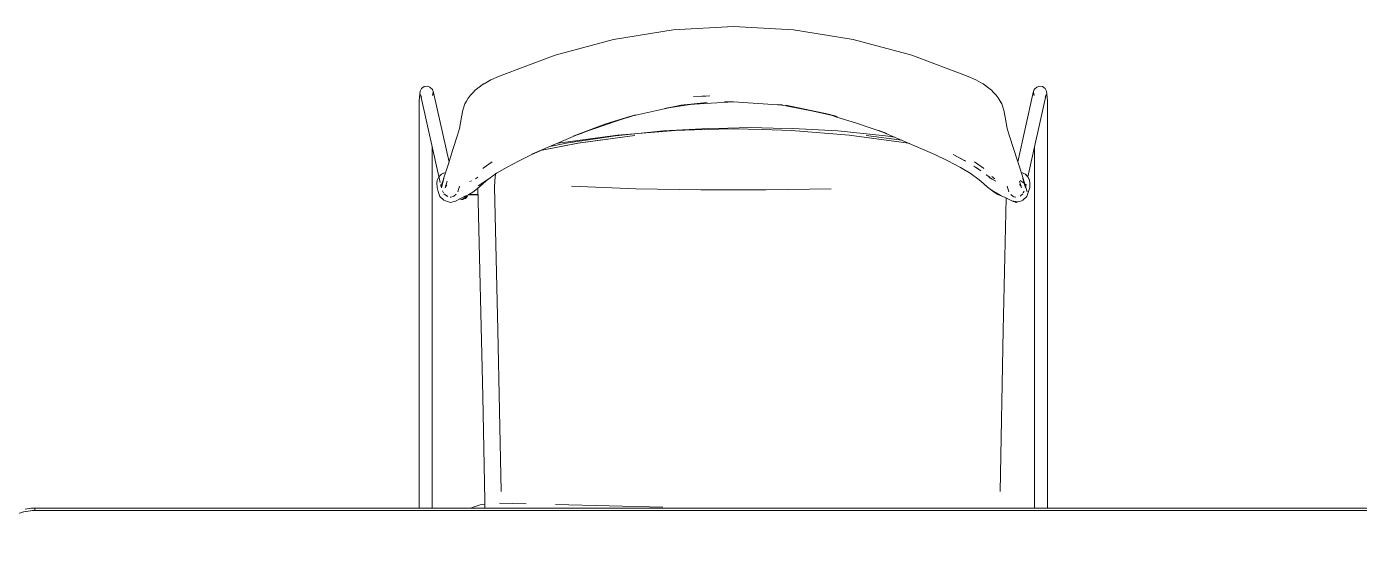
# Model space of a CAD drawing. Header units: millimetres. Extents: x 79795 to 317870, y -36033 to 97293.
# Drawn here: x 221807 to 222911, y 26517 to 26956 of the extents above; entities that cross this region are included whole.
import ezdxf

# ---------------------------------------------------------------- set-up
doc = ezdxf.new("R2010")
doc.units = ezdxf.units.MM
doc.header["$MEASUREMENT"] = 0
doc.layers.add('G-IMPT', color=8, linetype='CONTINUOUS', lineweight=9)
doc.layers.add('I-FURN', color=8, linetype='CONTINUOUS', lineweight=9)

msp = doc.modelspace()

# ---------------------------------------------------------------- linework, layer by layer
at = {"layer": 'G-IMPT'}
for p, q in [((222292.9, 26945.3), (222244.5, 26932.3)), ((222292.9, 26945.3), (222342.3, 26953.4)), ((222392.2, 26956), (222342.3, 26953.4)), ((222392.2, 26956), (222442.1, 26953.4)), ((222491.5, 26945.3), (222442.1, 26953.4)), ((222540, 26932.3), (222491.5, 26945.3)), ((222244.5, 26932.3), (222197.6, 26914.7)), ((222540, 26932.3), (222586.7, 26914.8)), ((222197.6, 26914.7), (222191.3, 26911.8)), ((222586.7, 26914.8), (222593.2, 26911.8)), ((222132.3, 26900), (222132.6, 26902.5)), ((222132.6, 26902.5), (222133.8, 26904.8)), ((222133.8, 26904.8), (222136, 26906.3)), ((222138.7, 26906.7), (222136, 26906.3)), ((222138.7, 26906.7), (222140.8, 26905.9)), ((222141.1, 26905.6), (222140.8, 26905.9)), ((222141.1, 26905.6), (222142.9, 26903.9)), ((222142.9, 26903.9), (222142.6, 26904.1)), ((222143.7, 26901.3), (222142.9, 26903.9)), ((222143, 26899), (222143.5, 26901.6)), ((222143.2, 26899.3), (222143.5, 26901.6)), ((222143.7, 26901.3), (222156.6, 26843.8)), ((222174.3, 26899.1), (222176.5, 26901.5)), ((222176.5, 26901.5), (222178.4, 26903.4)), ((222180.5, 26905.1), (222178.4, 26903.4)), ((222185.3, 26908.5), (222180.5, 26905.1)), ((222185.3, 26908.5), (222185.7, 26908.7)), ((222191.3, 26911.8), (222185.7, 26908.7)), ((222598.8, 26908.7), (222593.2, 26911.8)), ((222598.8, 26908.7), (222599.1, 26908.5)), ((222604, 26905.1), (222599.1, 26908.5)), ((222604, 26905.1), (222606, 26903.4)), ((222607.9, 26901.5), (222606, 26903.4)), ((222607.9, 26901.5), (222608.4, 26901)), ((222610.1, 26899.1), (222608.4, 26901)), ((222627.8, 26844), (222640.7, 26901.3)), ((222640.7, 26901.3), (222641.5, 26903.9)), ((222641.4, 26899), (222641, 26901.6)), ((222641.3, 26899.3), (222641, 26901.6)), ((222641.5, 26903.9), (222641.8, 26904.1)), ((222643.7, 26905.9), (222641.8, 26904.1)), ((222643.7, 26905.9), (222645.8, 26906.7)), ((222648.5, 26906.3), (222645.8, 26906.7)), ((222650.6, 26904.8), (222648.5, 26906.3)), ((222651.8, 26902.5), (222650.6, 26904.8)), ((222651.8, 26902.5), (222652.1, 26900)), ((222131.9, 26887.6), (222132, 26894.8)), ((222132, 26894.8), (222132.3, 26900)), ((222149.3, 26826.8), (222132.9, 26899.8)), ((222132.9, 26899.8), (222133.9, 26897.6)), ((222133.7, 26897.8), (222133.9, 26897.6)), ((222169.8, 26891.9), (222168, 26886.9)), ((222169.8, 26891.9), (222171, 26894.2)), ((222172.6, 26896.7), (222171, 26894.2)), ((222172.8, 26897.1), (222172.6, 26896.7)), ((222172.8, 26897.1), (222174.3, 26899.1)), ((222348.8, 26890.8), (222306.3, 26881.5)), ((222335.1, 26888.3), (222349.2, 26890.4)), ((222348.8, 26890.8), (222370.5, 26893.2)), ((222348.8, 26890.8), (222360.2, 26892)), ((222349.2, 26890.4), (222360.2, 26892)), ((222392.2, 26893.8), (222355.3, 26891.5)), ((222355.3, 26891.5), (222360.2, 26892)), ((222359.1, 26898), (222372.7, 26898.7)), ((222369.3, 26898.5), (222359.1, 26898)), ((222370.5, 26893.2), (222360.2, 26892)), ((222392.2, 26893.8), (222384.8, 26893.6)), ((222392.2, 26893.7), (222384.8, 26893.6)), ((222429.2, 26891.3), (222392.2, 26893.7)), ((222429.2, 26891.5), (222435.6, 26890.4)), ((222429.2, 26891.5), (222432.7, 26891.1)), ((222429.2, 26891.3), (222433.3, 26891)), ((222478.1, 26881.5), (222435.6, 26890.8)), ((222471.1, 26883.4), (222435.6, 26890.8)), ((222435.6, 26890.4), (222471.1, 26883.4)), ((222611.6, 26897.1), (222610.1, 26899.1)), ((222614.1, 26892.9), (222611.6, 26897.1)), ((222611.6, 26897.1), (222611.9, 26896.7)), ((222611.6, 26897.1), (222614.6, 26891.9)), ((222611.9, 26896.7), (222613.4, 26894.2)), ((222613.4, 26894.2), (222614.6, 26891.9)), ((222614.1, 26892.9), (222614.6, 26891.9)), ((222616.4, 26886.9), (222614.6, 26891.9)), ((222651.5, 26899.8), (222636.2, 26831.6)), ((222651.5, 26899.8), (222650.5, 26897.6)), ((222650.5, 26897.6), (222650.7, 26897.8)), ((222652.1, 26900), (222652.4, 26894.8)), ((222652.4, 26894.8), (222652.6, 26887.6)), ((222131.9, 26887.6), (222131.8, 26881.4)), ((222131.8, 26557), (222131.8, 26881.4)), ((222166.9, 26880.9), (222165.3, 26871.7)), ((222166.9, 26880.9), (222168, 26886.9)), ((222265.2, 26867.4), (222306.3, 26881.5)), ((222306.3, 26881.5), (222286.6, 26875.4)), ((222286.6, 26875.4), (222306.3, 26881.3)), ((222306.3, 26881.5), (222311.5, 26882.9)), ((222311.5, 26882.9), (222306.3, 26881.3)), ((222335.1, 26888.3), (222342.2, 26889.6)), ((222478.1, 26881.5), (222471.1, 26883.4)), ((222471.1, 26883.4), (222478, 26881.1)), ((222494.2, 26875.9), (222478, 26881.1)), ((222617.5, 26880.9), (222616.4, 26886.9)), ((222619.1, 26871.7), (222617.5, 26880.9)), ((222652.6, 26881.4), (222652.6, 26887.6)), ((222652.6, 26557.1), (222652.6, 26881.4)), ((222165.3, 26871.7), (222163.6, 26866)), ((222265.2, 26867.4), (222286.6, 26875.4)), ((222265.2, 26867.3), (222286.6, 26875.4)), ((222294.5, 26865.5), (222334.2, 26869.6)), ((222344.1, 26869.9), (222296.3, 26866)), ((222334.2, 26869.6), (222371.3, 26871.7)), ((222344.1, 26869.9), (222368.1, 26870.8)), ((222368.1, 26870.8), (222392.2, 26871.2)), ((222371.3, 26871.7), (222387.6, 26872)), ((222387.6, 26872), (222406.4, 26872.4)), ((222392.2, 26871.2), (222416.3, 26870.8)), ((222425.3, 26872), (222406.4, 26872.4)), ((222440.3, 26869.9), (222416.3, 26870.8)), ((222425.3, 26872), (222441.6, 26871.7)), ((222488.2, 26866), (222440.3, 26869.9)), ((222478.7, 26869.6), (222441.6, 26871.7)), ((222478.7, 26869.6), (222518.4, 26865.5)), ((222494.2, 26875.9), (222519.3, 26867.4)), ((222519.3, 26867.4), (222512.8, 26870)), ((222559.2, 26850.1), (222512.8, 26870)), ((222619.1, 26871.7), (222620.8, 26866)), ((222159.8, 26854.1), (222163.6, 26866)), ((222265.2, 26867.4), (222225.2, 26850.2)), ((222263.5, 26859.4), (222233.7, 26853.7)), ((222233.7, 26853.7), (222263.4, 26859.4)), ((222255.3, 26859.6), (222240.2, 26856.7)), ((222249, 26859.7), (222245.8, 26859.1)), ((222296.3, 26866), (222249, 26859.7)), ((222255.3, 26859.6), (222294.5, 26865.5)), ((222259.4, 26865.2), (222265.2, 26867.4)), ((222259.4, 26865.2), (222265.2, 26867.3)), ((222310.7, 26865.9), (222263.4, 26859.4)), ((222263.5, 26859.4), (222310.7, 26865.9)), ((222488.2, 26866), (222535.5, 26859.7)), ((222531.9, 26861.8), (222502.2, 26865.9)), ((222531.9, 26861.8), (222502.2, 26865.9)), ((222526, 26864.3), (222518.4, 26865.5)), ((222535.5, 26859.7), (222538.1, 26859.2)), ((222620.8, 26866), (222624.7, 26854.1)), ((222142.7, 26557), (222142.7, 26856.3)), ((222155.9, 26841.6), (222159.8, 26854.1)), ((222214.6, 26844.8), (222225.2, 26850.1)), ((222234.5, 26854.3), (222225.2, 26850.2)), ((222234.5, 26854.3), (222225.2, 26850.1)), ((222559.2, 26850.1), (222569.8, 26844.8)), ((222584.6, 26844.6), (222574.3, 26850.1)), ((222574.3, 26850.1), (222583.7, 26845.1)), ((222624.7, 26854.1), (222631.4, 26832.9)), ((222641.8, 26856.3), (222641.8, 26557)), ((222152.7, 26834.9), (222150.3, 26833.7)), ((222152.8, 26834.9), (222150.3, 26833.7)), ((222150.5, 26833.8), (222152.8, 26834.9)), ((222152.1, 26829.9), (222155.9, 26841.6)), ((222152.7, 26834.9), (222152.8, 26834.9)), ((222184.5, 26838.4), (222185, 26838.8)), ((222185, 26838.8), (222192.3, 26844)), ((222204.2, 26839.4), (222195.2, 26834)), ((222214.6, 26844.8), (222204.2, 26839.4)), ((222569.8, 26844.8), (222580.3, 26839.4)), ((222589.2, 26834), (222580.3, 26839.4)), ((222584.6, 26844.6), (222583.7, 26845.1)), ((222597.4, 26836.6), (222591.5, 26840.5)), ((222591.5, 26840.5), (222593.4, 26839.3)), ((222592.1, 26844), (222599.4, 26838.8)), ((222597.4, 26836.6), (222593.4, 26839.3)), ((222599.9, 26838.4), (222599.4, 26838.8)), ((222631.7, 26834.9), (222631.6, 26834.9)), ((222631.7, 26834.9), (222634, 26833.8)), ((222146.7, 26828.4), (222146.4, 26826.7)), ((222146.7, 26822.6), (222146.4, 26826.7)), ((222146.7, 26828.4), (222146.8, 26828.7)), ((222146.8, 26828.7), (222148.2, 26831.6)), ((222148.4, 26831.8), (222148.2, 26831.6)), ((222148.4, 26831.8), (222150.3, 26833.7)), ((222151.2, 26827), (222149.7, 26823.8)), ((222151, 26825.9), (222149.7, 26823.8)), ((222150.1, 26823.4), (222149.7, 26825.3)), ((222150.5, 26833.8), (222150.3, 26833.7)), ((222150.3, 26822.4), (222152.3, 26830.5)), ((222152.1, 26829.9), (222150.3, 26822.4)), ((222150.4, 26824.7), (222152.3, 26830.5)), ((222151.2, 26827), (222150.4, 26824.7)), ((222153.5, 26822.4), (222155, 26827.9)), ((222153.5, 26822.4), (222154.4, 26824.5)), ((222154.7, 26824.8), (222153.7, 26823.7)), ((222153.7, 26823.7), (222154.4, 26824.5)), ((222154.7, 26824.8), (222154, 26824.2)), ((222163.9, 26819.1), (222165.2, 26823.9)), ((222175.3, 26828.3), (222173.9, 26827.7)), ((222178.5, 26830), (222180.1, 26831)), ((222180.6, 26831.4), (222180.1, 26831)), ((222180.8, 26824), (222189.1, 26829.6)), ((222180.8, 26824), (222188.6, 26829.1)), ((222184.9, 26826), (222181.7, 26823.1)), ((222184.9, 26826), (222189.1, 26829.6)), ((222188.6, 26829.1), (222195.9, 26834.5)), ((222194.8, 26831.7), (222194.3, 26823.3)), ((222195.4, 26834.6), (222194.8, 26831.7)), ((222195.9, 26834.5), (222195.2, 26834)), ((222258.1, 26823.8), (222311.3, 26821.7)), ((222595.8, 26829.1), (222588.5, 26834.5)), ((222589.2, 26834), (222588.5, 26834.5)), ((222595.8, 26829.1), (222599.6, 26826)), ((222602.8, 26823.1), (222599.6, 26826)), ((222602.2, 26833), (222601.7, 26833.3)), ((222604.7, 26831.3), (222601.7, 26833.3)), ((222602.2, 26833), (222604.7, 26831.3)), ((222606.6, 26829.7), (222603.8, 26831.4)), ((222604.4, 26831), (222603.8, 26831.4)), ((222606.6, 26829.7), (222604.4, 26831)), ((222606.6, 26829.7), (222606, 26830)), ((222609.8, 26828), (222606, 26830)), ((222608.9, 26829.8), (222606.5, 26831.9)), ((222606.6, 26829.7), (222609.8, 26828)), ((222620.6, 26819), (222619.2, 26823.9)), ((222630.8, 26823.7), (222629.3, 26825.2)), ((222629.3, 26825.2), (222630.4, 26824.3)), ((222631, 26822.5), (222629.4, 26827.9)), ((222629.8, 26828.5), (222631.6, 26827.5)), ((222630.8, 26823.7), (222629.8, 26824.9)), ((222631, 26822.5), (222629.8, 26824.9)), ((222634, 26824.7), (222631.4, 26832.9)), ((222633.5, 26825.9), (222631.6, 26827.5)), ((222634.2, 26822.4), (222632.1, 26830.5)), ((222632.1, 26830.5), (222632.4, 26829.2)), ((222634.2, 26822.4), (222632.4, 26829.2)), ((222634.8, 26823.8), (222633.2, 26827)), ((222635.6, 26819.1), (222633.2, 26827)), ((222634.8, 26823.8), (222633.5, 26825.9)), ((222634, 26833.8), (222634.2, 26833.7)), ((222635.6, 26819.1), (222634, 26824.7)), ((222636.2, 26831.6), (222634.2, 26833.7)), ((222634.4, 26833.4), (222636.1, 26831.8)), ((222634.4, 26833.4), (222636.2, 26831.6)), ((222634.8, 26825.4), (222634.4, 26823.4)), ((222637.7, 26828.4), (222636.1, 26831.8)), ((222636.1, 26831.8), (222637.7, 26828.7)), ((222636.1, 26831.8), (222636.2, 26831.6)), ((222637.7, 26828.4), (222636.2, 26831.6)), ((222637.7, 26828.4), (222637.7, 26828.7)), ((222637.7, 26828.4), (222638, 26826.7)), ((222637.8, 26822.6), (222637.9, 26825.4)), ((222637.9, 26825.4), (222638, 26826.7)), ((222146.7, 26822.6), (222147.6, 26819.4)), ((222149, 26815.2), (222147.6, 26819.4)), ((222149, 26815.2), (222152.2, 26812.1)), ((222151.3, 26819.9), (222152.1, 26818.2)), ((222151.6, 26819.4), (222152.1, 26818.2)), ((222155, 26815.4), (222152.4, 26817.6)), ((222154, 26816.4), (222155.6, 26815.2)), ((222154, 26816.4), (222154.5, 26816)), ((222155.6, 26815.2), (222154.5, 26816)), ((222157.5, 26814.7), (222158.1, 26814.8)), ((222160.1, 26815.2), (222158.1, 26814.8)), ((222160.7, 26815.5), (222160.1, 26815.2)), ((222160.7, 26815.5), (222162.5, 26817.1)), ((222161.9, 26811.3), (222170.3, 26815.7)), ((222173.1, 26816.9), (222168.3, 26814.7)), ((222168.3, 26814.7), (222170.3, 26815.7)), ((222180.8, 26816.4), (222172.8, 26816.7)), ((222173.1, 26816.9), (222176.2, 26818.8)), ((222173.5, 26817.1), (222180.8, 26816.8)), ((222173.5, 26817.1), (222180.8, 26816.8)), ((222176.2, 26818.8), (222181.7, 26823.1)), ((222180.6, 26822.8), (222184.5, 26649.8)), ((222194.3, 26823.3), (222197, 26704.5)), ((222365.2, 26820.7), (222311.3, 26821.7)), ((222365.2, 26820.7), (222419.3, 26820.7)), ((222473.2, 26821.7), (222419.3, 26820.7)), ((222608.2, 26818.8), (222602.8, 26823.1)), ((222609.5, 26818.6), (222605.8, 26820.9)), ((222605.8, 26820.9), (222614.1, 26816.1)), ((222611.3, 26816.9), (222608.2, 26818.8)), ((222609.5, 26818.6), (222614.1, 26816.1)), ((222611.3, 26816.9), (222617.4, 26814.4)), ((222618.4, 26813.9), (222615.9, 26704.5)), ((222623.4, 26811.4), (222617.4, 26814.4)), ((222623.8, 26815.5), (222622.2, 26817)), ((222623.8, 26815.5), (222624.7, 26815)), ((222626.3, 26814.8), (222624.7, 26815)), ((222629.8, 26815.6), (222632.1, 26817.6)), ((222632.2, 26812.1), (222635.4, 26815.2)), ((222632.4, 26818.2), (222633.1, 26819.8)), ((222632.8, 26819.4), (222632.4, 26818.2)), ((222636.8, 26819.4), (222635.4, 26815.2)), ((222636.8, 26819.4), (222637.8, 26822.6)), ((222152.2, 26812.1), (222153.6, 26811.6)), ((222153.6, 26811.6), (222157.8, 26810.4)), ((222161.9, 26811.3), (222157.8, 26810.4)), ((222626.6, 26810.4), (222623, 26811.7)), ((222628, 26810.9), (222623, 26811.7)), ((222628, 26810.9), (222623.4, 26811.4)), ((222626.6, 26810.4), (222630.9, 26811.6)), ((222630.9, 26811.6), (222632.2, 26812.1)), ((222199.7, 26570.8), (222197, 26704.5)), ((222615.9, 26704.5), (222613.2, 26570.8)), ((222186.3, 26563.3), (222184.5, 26649.8)), ((222182.3, 26559.9), (222176.7, 26558)), ((222186.4, 26560.4), (222182.3, 26559.9)), ((222186.4, 26557), (222186.3, 26563.3)), ((222198.3, 26561.1), (222220.5, 26560.6)), ((222244.8, 26560.1), (222333.7, 26558)), ((223733.5, 26557.1), (221813.5, 26557.1)), ((221813.5, 26555.1), (221813.5, 26557.1)), ((221813.5, 26557.1), (221813.5, 26555.1)), ((222176.7, 26558), (222174.6, 26557.1))]:
    msp.add_line(p, q, dxfattribs=at)
at = {"layer": 'G-IMPT', "flags": 128}
for points in [[(221813.5, 26557.1), (221811.9, 26557.1), (221810.3, 26557), (221808.7, 26556.8), (221807.1, 26556.6), (221805.5, 26556.3)], [(223733.5, 26557.1), (223253.5, 26557.1), (222773.5, 26557.1), (222293.5, 26557.1), (221813.5, 26557.1)], [(221813.5, 26557.1), (222293.5, 26557.1), (222773.5, 26557.1), (223253.5, 26557.1), (223733.5, 26557.1)], [(221813.5, 26555.1), (222293.5, 26555.1), (222773.5, 26555.1), (223253.5, 26555.1), (223733.5, 26555.1)], [(223733.5, 26555.1), (223253.5, 26555.1), (222773.5, 26555.1), (222293.5, 26555.1), (221813.5, 26555.1)]]:
    msp.add_lwpolyline(points, dxfattribs=at)
at = {"layer": 'G-IMPT'}
msp.add_arc((221813.5, 26517.1), 40, 90, 96.2369, dxfattribs=at)
msp.add_arc((221813.5, 26517.1), 40, 90, 96.2369, dxfattribs=at)
msp.add_arc((221813.5, 26517.1), 40, 90, 96.2369, dxfattribs=at)
msp.add_arc((221813.5, 26517.1), 40, 90, 96.2369, dxfattribs=at)
msp.add_open_spline([(221775.5, 26517.1), (221775.5, 26522.1), (221777.5, 26532), (221785.9, 26544.7), (221798.6, 26553.1), (221808.5, 26555.1), (221813.5, 26555.1)], degree=3, dxfattribs=at)
msp.add_open_spline([(221813.5, 26555.1), (221810.9, 26555.1), (221805.8, 26554.6), (221800, 26552.8), (221795.6, 26550.7), (221792.4, 26548.8), (221789.3, 26546.5), (221786.6, 26544), (221784.1, 26541.3), (221781.9, 26538.3), (221779.9, 26535), (221777.8, 26530.6), (221776.1, 26524.8), (221775.5, 26519.7), (221775.5, 26517.1)], degree=3, knots=[0, 0, 0, 0, 0.125, 0.25, 0.3125, 0.375, 0.4375, 0.5, 0.5625, 0.625, 0.6875, 0.75, 0.875, 1, 1, 1, 1], dxfattribs=at)
at = {"layer": 'I-FURN'}
for p, q in [((222165.4, 26813.4), (222167, 26812.8)), ((222172, 26815.4), (222167, 26812.8)), ((222167, 26812.8), (222171.2, 26814.5)), ((222167, 26812.8), (222170.3, 26813.7)), ((222167, 26812.8), (222169.2, 26813.2)), ((222167, 26812.8), (222168.1, 26812.9)), ((222168.1, 26812.9), (222169.2, 26813.2)), ((222172, 26815.4), (222168.2, 26814.7)), ((222169.2, 26813.2), (222170.3, 26813.7)), ((222172, 26815.4), (222169.4, 26815.2)), ((222172, 26815.4), (222170, 26815.4)), ((222171.2, 26814.5), (222170.3, 26813.7)), ((222172, 26815.4), (222170.7, 26815.5)), ((222172, 26815.4), (222171.2, 26814.5)), ((222172, 26815.4), (222171.3, 26815.5)), ((222172, 26815.4), (222171.8, 26815.5)), ((222172, 26815.4), (222172, 26815.5))]:
    msp.add_line(p, q, dxfattribs=at)

doc.saveas('drawing.dxf')
